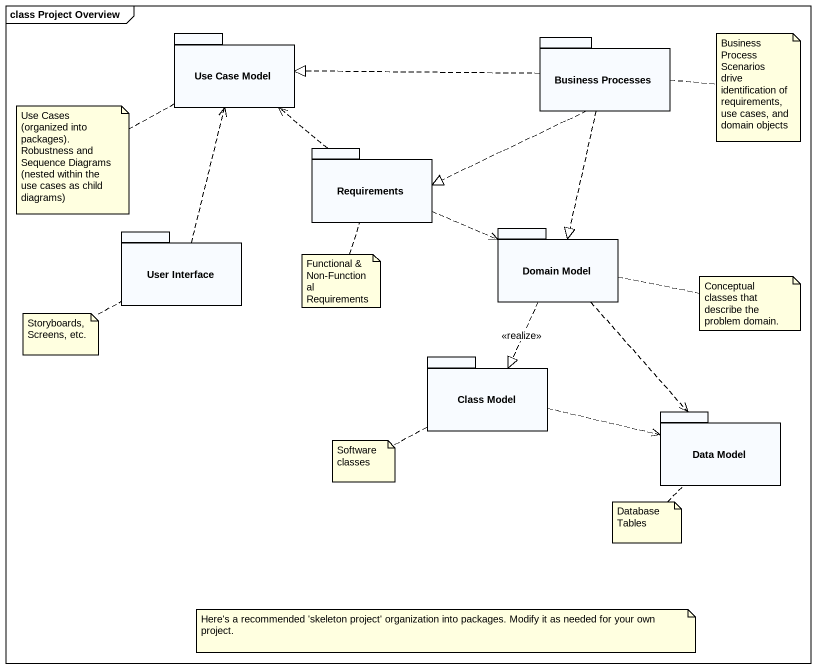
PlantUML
@startuml
mainframe class Project Overview
package "Use Case Model" as Use_Case_Model {
}
package "Business Processes" as Business_Processes {
}
package Requirements {
}
package "Domain Model" as Domain_Model {
}
package "User Interface" as User_Interface {
}
package "Class Model" as Class_Model {
}
package "Data Model" as Data_Model {
}
Business_Processes .left.|> Use_Case_Model
Business_Processes .left.|> Requirements
Business_Processes ..|> Domain_Model
Requirements .up.> Use_Case_Model
Requirements .right.> Domain_Model
Domain_Model ..|> Class_Model : <<realize>>
Domain_Model ..> Data_Model
User_Interface .up.> Use_Case_Model
Class_Model .right.> Data_Model
note right of Business_Processes : Business Process Scenarios drive identification of requirements, use cases, and domain objects
note left of Use_Case_Model
  Use Cases (organized into packages).
  Robustness and Sequence Diagrams
  (nested within the use cases as child diagrams)
end note
note bottom of Requirements : Functional & Non-Functional Requirements
note left of User_Interface : Storyboards, Screens, etc.
note right of Domain_Model : Conceptual classes that describe the problem domain.
note left of Class_Model : Software classes
note bottom of Data_Model : Database Tables
note as N8
  Here's a recommended 'skeleton project' organization into packages. Modify it as needed for your own project.
end note
@enduml
